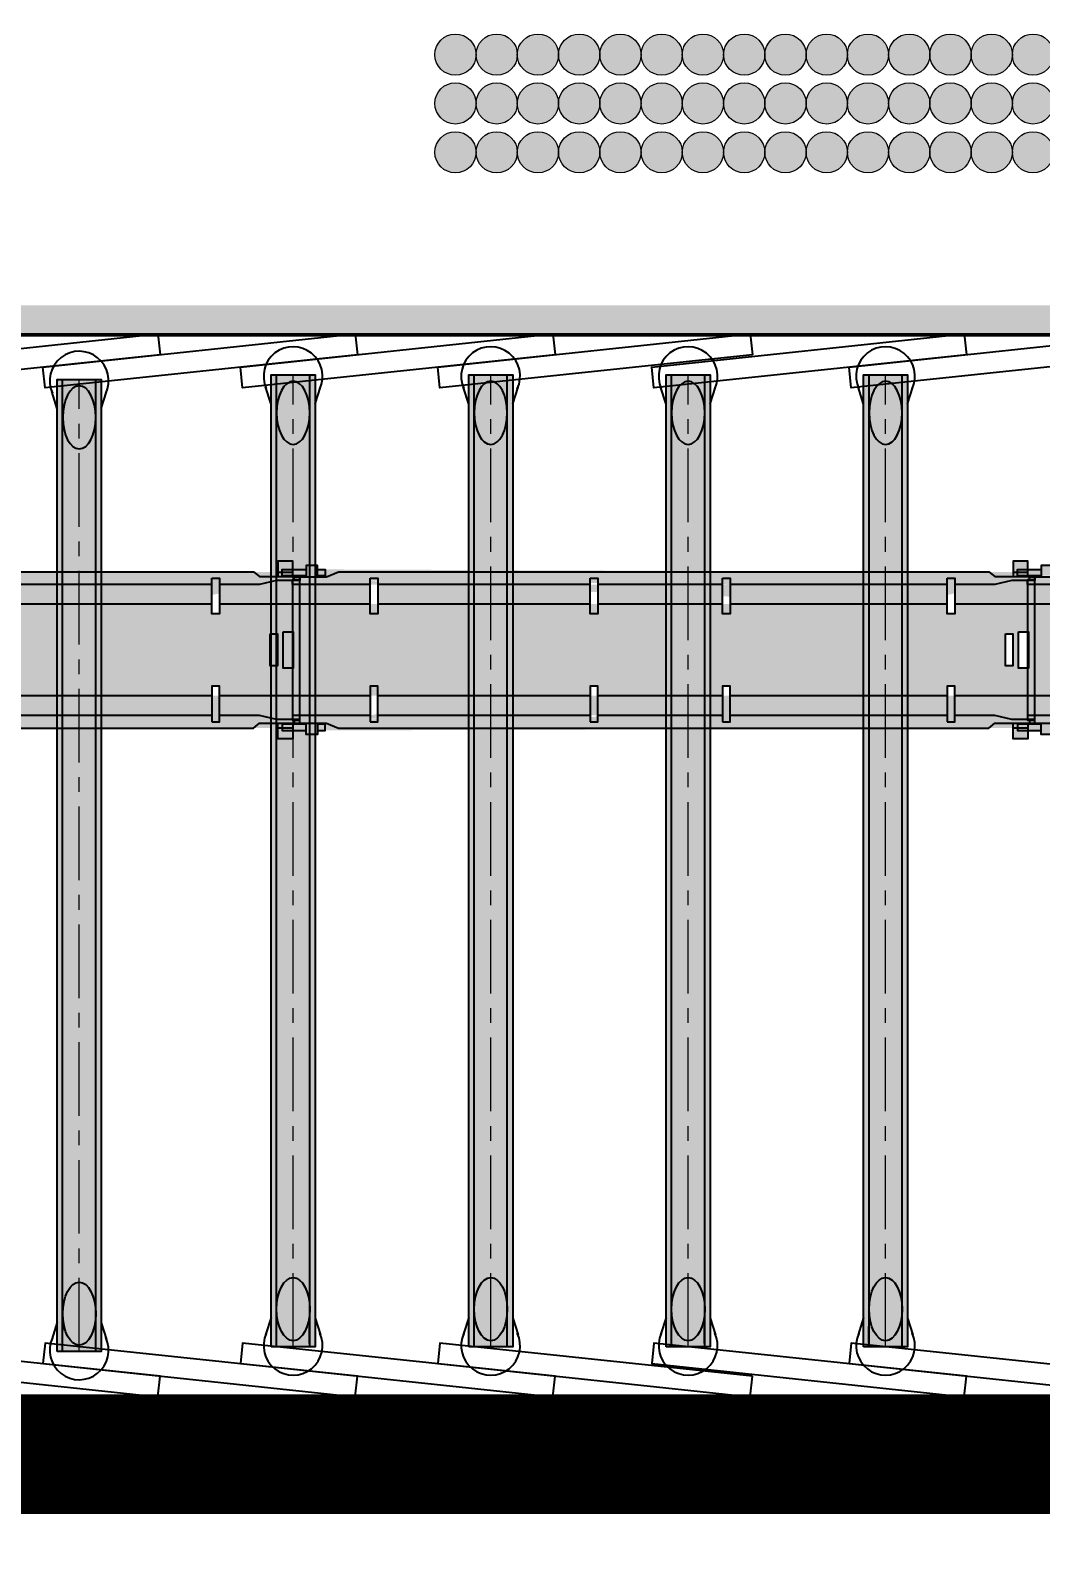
# Model space of a CAD drawing. Header units: inches. Extents: x 523 to 1492, y 69 to 539.
# Drawn here: x 609.86 to 616.72, y 257.3 to 267.55 of the extents above; entities that cross this region are included whole.
import ezdxf
from ezdxf import colors
from ezdxf.entities.mleader import LeaderData, LeaderLine
from ezdxf.math import Vec2, Vec3

# ---------------------------------------------------------------- set-up
doc = ezdxf.new("R2010")
doc.units = ezdxf.units.IN
doc.header["$MEASUREMENT"] = 0
doc.linetypes.add('CENTERX2', pattern=[4, 2.5, -0.5, 0.5, -0.5])
doc.styles.get("Standard").update_dxf_attribs({"font": 'arial.ttf'})
doc.dimstyles.new('ISO-25', dxfattribs={"dimtxt": 2.5, "dimasz": 2.5, "dimexe": 1.25, "dimexo": 0, "dimtad": 1, "dimdec": 0, "dimtxsty": 'Standard', "dimcen": 2.5, "dimadec": 0, "dimazin": 0, "dimtfac": 1, "dimtdec": 0, "dimtmove": 0, "dimatfit": 3, "dimfxl": 0, "dimarcsym": 0})

# ---------------------------------------------------------------- blocks, each defined once
blk = doc.blocks.new('Рама 3.3м')
blk.add_hatch(color=7).paths.add_polyline_path([(-1622.029, -523.338), (-1622.029, -490.338), (-1620.534, -490.338), (-1620.534, -523.338)])
at = {"color": 22}
for p, q in [((-1622.029, -491.333), (-1622.216, -490.744)), ((-1620.534, -491.316), (-1620.356, -490.75)), ((-1621.846, -523.224), (-1621.843, -522.055)), ((-1620.724, -523.224), (-1620.721, -522.055)), ((-1622.029, -522.343), (-1622.216, -522.932)), ((-1620.534, -522.36), (-1620.356, -522.927))]:
    blk.add_line(p, q, dxfattribs=at)
at = {"color": 252}
for p, q in [((-1621.845, -523.338), (-1621.845, -490.338)), ((-1620.72, -523.338), (-1620.72, -490.338))]:
    blk.add_line(p, q, dxfattribs=at)
at = {"color": 7, "linetype": 'CENTERX2', "lineweight": 0}
blk.add_line((-1621.281, -523.338), (-1621.281, -490.338), dxfattribs=at)
at = {"color": 252}
blk.add_lwpolyline([(-1622.029, -523.338), (-1622.029, -490.338), (-1620.534, -490.338), (-1620.534, -523.338)], close=True, dxfattribs=at)
at = {"color": 22}
for centre, start, end in [((-1621.285, -490.379), 334.6001, 204.624), ((-1621.285, -523.297), 155.376, 25.3999)]:
    blk.add_arc(centre, 1, start, end, dxfattribs=at)
at = {"color": 22, "extrusion": (0, 0, -1)}
blk.add_ellipse((-1621.282, -491.622), major_axis=(0, 1.073), ratio=0.522788, dxfattribs=at)
at = {"color": 22}
blk.add_ellipse((-1621.282, -522.055), major_axis=(0, -1.073), ratio=0.522788, dxfattribs=at)
blk = doc.blocks.new('*D230')
at = {"color": 0, "linetype": 'ByBlock', "lineweight": -2}
for p, q in [((616.677, 475.487), (592.58, 475.487)), ((593.83, 266.987), (593.83, 473.987)), ((604.249, 265.487), (592.58, 265.487))]:
    blk.add_line(p, q, dxfattribs=at)
at = {"color": 0, "linetype": 'ByBlock'}
for points in [[(593.58, 473.987), (594.08, 473.987), (593.83, 475.487)], [(593.58, 266.987), (594.08, 266.987), (593.83, 265.487)]]:
    blk.add_solid(points, dxfattribs=at)
at = {"layer": 'Defpoints', "color": 0, "linetype": 'ByBlock'}
for p in [(593.83, 475.487), (616.677, 475.487), (604.249, 265.487)]:
    blk.add_point(p, dxfattribs=at)
at = {"color": 0, "linetype": 'ByBlock', "lineweight": 15, "insert": (592.866, 370.487), "char_height": 1.3, "attachment_point": 5, "rotation": 90}
blk.add_mtext('105м', dxfattribs=at)
blk = doc.blocks.new('S - 140')
at = {"linetype": 'ByBlock', "lineweight": 15}
h = blk.add_hatch(color=7, dxfattribs=at)
edge = h.paths.add_edge_path()
edge.add_arc((1417, -1396.7), 70, 0, 360)
at = {"color": 7, "linetype": 'ByBlock', "lineweight": 15}
blk.add_circle((1417, -1396.7), 70, dxfattribs=at)
blk = doc.blocks.new('Рештак С-53. а')
h = blk.add_hatch(color=7)
h.dxf.hatch_style = 1
h.paths.add_polyline_path([(4116.5, 1901.2), (4150.7, 1901.2), (4150.7, 1777.9), (4116.5, 1777.9)], flags=16)
h.paths.add_polyline_path([(4072.3, 1893.8), (4097.2, 1893.8), (4097.2, 1785.3), (4072.3, 1785.3)], flags=16)
h.paths.add_polyline_path([(3874.2, 2083.7), (3900.4, 2083.7), (3900.4, 1962.7), (3874.2, 1962.7)], flags=17)
h.paths.add_polyline_path([(3112.4, 2083.7), (3138.6, 2083.7), (3138.6, 1962.7), (3112.4, 1962.7)], flags=17)
h.paths.add_polyline_path([(2663.1, 2083.7), (2689.3, 2083.7), (2689.3, 1962.7), (2663.1, 1962.7)], flags=17)
h.paths.add_polyline_path([(1916.3, 2083.7), (1942.5, 2083.7), (1942.5, 1962.7), (1916.3, 1962.7)], flags=17)
h.paths.add_polyline_path([(3874.2, 1595.4), (3900.4, 1595.4), (3900.4, 1716.4), (3874.2, 1716.4)], flags=17)
h.paths.add_polyline_path([(3112.4, 1595.4), (3138.6, 1595.4), (3138.6, 1716.4), (3112.4, 1716.4)], flags=17)
h.paths.add_polyline_path([(2663.1, 1595.4), (2689.3, 1595.4), (2689.3, 1716.4), (2663.1, 1716.4)], flags=17)
h.paths.add_polyline_path([(1916.3, 1595.4), (1942.5, 1595.4), (1942.5, 1716.4), (1916.3, 1716.4)], flags=17)
h.paths.add_polyline_path([(1678.1, 2077.5), (1652.8, 2077.5), (1652.8, 1601.6), (1678.1, 1601.6)], flags=17)
h.paths.add_polyline_path([(4098.6, 2088.5), (4149, 2088.5), (4149, 2141.5), (4098.6, 2141.5)])
h.paths.add_polyline_path([(1699.7, 2087.6), (1738.4, 2087.6), (1738.4, 2126.3), (1699.7, 2126.3)])
h.paths.add_polyline_path([(4098.6, 1590.6), (4149, 1590.6), (4149, 1537.6), (4098.6, 1537.6)])
h.paths.add_polyline_path([(1699.7, 1591.5), (1738.4, 1591.5), (1738.4, 1552.8), (1699.7, 1552.8)])
edge = h.paths.add_edge_path()
edge.add_line((4098.6, 2103.8), (4149, 2103.8))
edge.add_line((1738.4, 2113.1), (1764.2, 2113.1))
edge.add_line((1764.2, 2113.1), (1764.2, 2091.3))
edge.add_line((1764.2, 2091.3), (1738.4, 2091.3))
edge.add_line((1699.7, 2091.3), (1618.4, 2091.3))
edge.add_line((1618.4, 2091.3), (1618.4, 2113.1))
edge.add_line((1618.4, 2113.1), (1699.7, 2113.1))
edge.add_line((1659.2, 2077.5), (1678.1, 2077.5))
edge.add_line((1916.3, 1995.2), (1652.8, 1995.2))
edge.add_line((2663.1, 1995.2), (1942.5, 1995.2))
edge.add_line((3112.4, 1995.2), (2689.3, 1995.2))
edge.add_line((3874.2, 1995.2), (3138.6, 1995.2))
edge.add_line((4172.8, 1995.2), (3900.4, 1995.2))
edge.add_line((1916.3, 2061.7), (1652.8, 2061.7))
edge.add_line((1652.8, 2061.7), (1652.8, 2077.5))
edge.add_line((2663.1, 2061.7), (1942.5, 2061.7))
edge.add_line((3112.4, 2061.7), (2689.3, 2061.7))
edge.add_line((3874.2, 2061.7), (3138.6, 2061.7))
edge.add_line((1652.8, 2077.5), (1659.2, 2077.5))
edge.add_line((1659.2, 2077.5), (1659.2, 2087.6))
edge.add_line((1659.2, 2087.6), (1768.2, 2087.6))
edge.add_line((1768.2, 2087.6), (1808.8, 2105.3))
edge.add_line((1808.8, 2105.3), (4015.9, 2105.3))
edge.add_line((4015.9, 2105.3), (4036, 2088.5))
edge.add_line((4036, 2088.5), (4172.8, 2088.5))
edge.add_line((4172.8, 2088.5), (4172.8, 2075.8))
edge.add_line((4172.8, 2075.8), (4094, 2075.8))
edge.add_line((4094, 2075.8), (4036.3, 2061.7))
edge.add_line((4036.3, 2061.7), (3900.4, 2061.7))
edge.add_line((4098.6, 1575.3), (4149, 1575.3))
edge.add_line((1738.4, 1566), (1764.2, 1566))
edge.add_line((1764.2, 1566), (1764.2, 1587.8))
edge.add_line((1764.2, 1587.8), (1738.4, 1587.8))
edge.add_line((1699.7, 1587.8), (1618.4, 1587.8))
edge.add_line((1618.4, 1587.8), (1618.4, 1566))
edge.add_line((1618.4, 1566), (1699.7, 1566))
edge.add_line((1659.2, 1601.6), (1678.1, 1601.6))
edge.add_line((1916.3, 1683.9), (1652.8, 1683.9))
edge.add_line((2663.1, 1683.9), (1942.5, 1683.9))
edge.add_line((3112.4, 1683.9), (2689.3, 1683.9))
edge.add_line((3874.2, 1683.9), (3138.6, 1683.9))
edge.add_line((4172.8, 1683.9), (3900.4, 1683.9))
edge.add_line((4172.8, 1590.6), (4172.8, 2088.5))
edge.add_line((1916.3, 1617.4), (1652.8, 1617.4))
edge.add_line((1652.8, 1617.4), (1652.8, 1601.6))
edge.add_line((2663.1, 1617.4), (1942.5, 1617.4))
edge.add_line((3112.4, 1617.4), (2689.3, 1617.4))
edge.add_line((3874.2, 1617.4), (3138.6, 1617.4))
edge.add_line((1652.8, 1601.6), (1659.2, 1601.6))
edge.add_line((1659.2, 1601.6), (1659.2, 1591.5))
edge.add_line((1659.2, 1591.5), (1768.2, 1591.5))
edge.add_line((1768.2, 1591.5), (1808.8, 1573.8))
edge.add_line((1808.8, 1573.8), (4015.9, 1573.8))
edge.add_line((4015.9, 1573.8), (4036, 1590.6))
edge.add_line((4036, 1590.6), (4172.8, 1590.6))
edge.add_line((4172.8, 1590.6), (4172.8, 1603.3))
edge.add_line((4172.8, 1603.3), (4094, 1603.3))
edge.add_line((4094, 1603.3), (4036.3, 1617.4))
edge.add_line((4036.3, 1617.4), (3900.4, 1617.4))
h = blk.add_hatch(color=7)
h.dxf.hatch_style = 1
h.paths.add_polyline_path([(4172.8, 2088.5), (4036, 2088.5), (4015.9, 2105.3), (1808.8, 2105.3), (1768.2, 2087.6), (1659.2, 2087.6), (1659.2, 2077.5), (1678.1, 2077.5), (1678.1, 2061.7), (1916.3, 2061.7), (1916.3, 2083.7), (1942.5, 2083.7), (1942.5, 2061.7), (2663.1, 2061.7), (2663.1, 2083.7), (2689.3, 2083.7), (2689.3, 2061.7), (3112.4, 2061.7), (3112.4, 2083.7), (3138.6, 2083.7), (3138.6, 2061.7), (3874.2, 2061.7), (3874.2, 2083.7), (3900.4, 2083.7), (3900.4, 2061.7), (4036.3, 2061.7), (4094, 2075.8), (4172.8, 2075.8)])
h.paths.add_polyline_path([(2663.1, 2061.7), (1942.5, 2061.7), (1942.5, 1995.2), (2663.1, 1995.2)])
h.paths.add_polyline_path([(1916.3, 2061.7), (1678.1, 2061.7), (1678.1, 1995.2), (1916.3, 1995.2)])
h.paths.add_polyline_path([(3112.4, 2061.7), (2689.3, 2061.7), (2689.3, 1995.2), (3112.4, 1995.2)])
h.paths.add_polyline_path([(3874.2, 2061.7), (3138.6, 2061.7), (3138.6, 1995.2), (3874.2, 1995.2)])
h.paths.add_polyline_path([(4172.8, 2075.8), (4094, 2075.8), (4036.3, 2061.7), (3900.4, 2061.7), (3900.4, 1995.2), (4172.8, 1995.2)])
h.paths.add_polyline_path([(4172.8, 1995.2), (3900.4, 1995.2), (3900.4, 1962.7), (3874.2, 1962.7), (3874.2, 1995.2), (3138.6, 1995.2), (3138.6, 1962.7), (3112.4, 1962.7), (3112.4, 1995.2), (2689.3, 1995.2), (2689.3, 1962.7), (2663.1, 1962.7), (2663.1, 1995.2), (1942.5, 1995.2), (1942.5, 1962.7), (1916.3, 1962.7), (1916.3, 1995.2), (1678.1, 1995.2), (1678.1, 1683.9), (1916.3, 1683.9), (1916.3, 1716.4), (1942.5, 1716.4), (1942.5, 1683.9), (2663.1, 1683.9), (2663.1, 1716.4), (2689.3, 1716.4), (2689.3, 1683.9), (3112.4, 1683.9), (3112.4, 1716.4), (3138.6, 1716.4), (3138.6, 1683.9), (3874.2, 1683.9), (3874.2, 1716.4), (3900.4, 1716.4), (3900.4, 1683.9), (4172.8, 1683.9)])
h.paths.add_polyline_path([(4072.3, 1893.8), (4097.2, 1893.8), (4097.2, 1785.3), (4072.3, 1785.3)], flags=16)
h.paths.add_polyline_path([(4116.5, 1901.2), (4150.7, 1901.2), (4150.7, 1777.9), (4116.5, 1777.9)], flags=16)
h.paths.add_polyline_path([(3874.2, 1683.9), (3138.6, 1683.9), (3138.6, 1617.4), (3874.2, 1617.4)])
h.paths.add_polyline_path([(4172.8, 1683.9), (3900.4, 1683.9), (3900.4, 1617.4), (4036.3, 1617.4), (4094, 1603.3), (4172.8, 1603.3)])
h.paths.add_polyline_path([(4036, 1590.6), (4172.8, 1590.6), (4172.8, 1603.3), (4094, 1603.3), (4036.3, 1617.4), (3900.4, 1617.4), (3900.4, 1595.4), (3874.2, 1595.4), (3874.2, 1617.4), (3138.6, 1617.4), (3138.6, 1595.4), (3112.4, 1595.4), (3112.4, 1617.4), (2689.3, 1617.4), (2689.3, 1595.4), (2663.1, 1595.4), (2663.1, 1617.4), (1942.5, 1617.4), (1942.5, 1595.4), (1916.3, 1595.4), (1916.3, 1617.4), (1678.1, 1617.4), (1678.1, 1601.6), (1659.2, 1601.6), (1659.2, 1591.5), (1768.2, 1591.5), (1808.8, 1573.8), (4015.9, 1573.8)])
h.paths.add_polyline_path([(3112.4, 1683.9), (2689.3, 1683.9), (2689.3, 1617.4), (3112.4, 1617.4)])
h.paths.add_polyline_path([(2663.1, 1683.9), (1942.5, 1683.9), (1942.5, 1617.4), (2663.1, 1617.4)])
h.paths.add_polyline_path([(1916.3, 1683.9), (1678.1, 1683.9), (1678.1, 1617.4), (1916.3, 1617.4)])
h.paths.add_polyline_path([(1699.7, 1587.8), (1618.4, 1587.8), (1618.4, 1566), (1699.7, 1566)])
h.paths.add_polyline_path([(1764.2, 1587.8), (1738.4, 1587.8), (1738.4, 1566), (1764.2, 1566)])
h.paths.add_polyline_path([(1699.7, 2113.1), (1618.4, 2113.1), (1618.4, 2091.3), (1699.7, 2091.3)])
h.paths.add_polyline_path([(1764.2, 2113.1), (1738.4, 2113.1), (1738.4, 2091.3), (1764.2, 2091.3)])
for p, q in [((4098.6, 2103.8), (4149, 2103.8)), ((1659.2, 2077.5), (1678.1, 2077.5)), ((4172.8, 1590.6), (4172.8, 2088.5)), ((1659.2, 1601.6), (1678.1, 1601.6)), ((4098.6, 1575.3), (4149, 1575.3))]:
    blk.add_line(p, q)
for points in [[(1699.7, 2091.3), (1618.4, 2091.3), (1618.4, 2113.1), (1699.7, 2113.1)], [(1652.8, 2077.5), (1659.2, 2077.5), (1659.2, 2087.6), (1768.2, 2087.6), (1808.8, 2105.3), (4015.9, 2105.3), (4036, 2088.5), (4172.8, 2088.5), (4172.8, 2075.8), (4094, 2075.8), (4036.3, 2061.7), (3900.4, 2061.7)], [(1738.4, 2113.1), (1764.2, 2113.1), (1764.2, 2091.3), (1738.4, 2091.3)], [(1916.3, 2061.7), (1652.8, 2061.7), (1652.8, 2077.5)], [(2663.1, 2061.7), (1942.5, 2061.7)], [(3112.4, 2061.7), (2689.3, 2061.7)], [(3874.2, 2061.7), (3138.6, 2061.7)], [(1916.3, 1995.2), (1652.8, 1995.2)], [(2663.1, 1995.2), (1942.5, 1995.2)], [(3112.4, 1995.2), (2689.3, 1995.2)], [(3874.2, 1995.2), (3138.6, 1995.2)], [(4172.8, 1995.2), (3900.4, 1995.2)], [(1916.3, 1683.9), (1652.8, 1683.9)], [(2663.1, 1683.9), (1942.5, 1683.9)], [(3112.4, 1683.9), (2689.3, 1683.9)], [(3874.2, 1683.9), (3138.6, 1683.9)], [(4172.8, 1683.9), (3900.4, 1683.9)], [(1652.8, 1601.6), (1659.2, 1601.6), (1659.2, 1591.5), (1768.2, 1591.5), (1808.8, 1573.8), (4015.9, 1573.8), (4036, 1590.6), (4172.8, 1590.6), (4172.8, 1603.3), (4094, 1603.3), (4036.3, 1617.4), (3900.4, 1617.4)], [(1916.3, 1617.4), (1652.8, 1617.4), (1652.8, 1601.6)], [(2663.1, 1617.4), (1942.5, 1617.4)], [(3112.4, 1617.4), (2689.3, 1617.4)], [(3874.2, 1617.4), (3138.6, 1617.4)], [(1699.7, 1587.8), (1618.4, 1587.8), (1618.4, 1566), (1699.7, 1566)], [(1738.4, 1566), (1764.2, 1566), (1764.2, 1587.8), (1738.4, 1587.8)]]:
    blk.add_lwpolyline(points)
for points in [[(1699.7, 2087.6), (1738.4, 2087.6), (1738.4, 2126.3), (1699.7, 2126.3)], [(4098.6, 2088.5), (4149, 2088.5), (4149, 2141.5), (4098.6, 2141.5)], [(1678.1, 2077.5), (1652.8, 2077.5), (1652.8, 1601.6), (1678.1, 1601.6)], [(1916.3, 2083.7), (1942.5, 2083.7), (1942.5, 1962.7), (1916.3, 1962.7)], [(2663.1, 2083.7), (2689.3, 2083.7), (2689.3, 1962.7), (2663.1, 1962.7)], [(3112.4, 2083.7), (3138.6, 2083.7), (3138.6, 1962.7), (3112.4, 1962.7)], [(3874.2, 2083.7), (3900.4, 2083.7), (3900.4, 1962.7), (3874.2, 1962.7)], [(4116.5, 1901.2), (4150.7, 1901.2), (4150.7, 1777.9), (4116.5, 1777.9)], [(4072.3, 1893.8), (4097.2, 1893.8), (4097.2, 1785.3), (4072.3, 1785.3)], [(1916.3, 1595.4), (1942.5, 1595.4), (1942.5, 1716.4), (1916.3, 1716.4)], [(2663.1, 1595.4), (2689.3, 1595.4), (2689.3, 1716.4), (2663.1, 1716.4)], [(3112.4, 1595.4), (3138.6, 1595.4), (3138.6, 1716.4), (3112.4, 1716.4)], [(3874.2, 1595.4), (3900.4, 1595.4), (3900.4, 1716.4), (3874.2, 1716.4)], [(1699.7, 1591.5), (1738.4, 1591.5), (1738.4, 1552.8), (1699.7, 1552.8)], [(4098.6, 1590.6), (4149, 1590.6), (4149, 1537.6), (4098.6, 1537.6)]]:
    blk.add_lwpolyline(points, close=True)

msp = doc.modelspace()

# ---------------------------------------------------------------- hatches: boundary and pattern name
at = {"linetype": 'ByBlock', "lineweight": 15}
h = msp.add_hatch(dxfattribs=at)
h.set_pattern_fill('ANSI38', scale=0.05, style=0)
h.set_pattern_definition([(45, (315.63847, 1225.27344), (-0.112253202, 0.112253202), []), (135, (315.63847, 1225.27344), (-0.336759605, 0.112253202), [0.396875, -0.238125])])
h.paths.add_polyline_path([(604.249, 265.487), (649.946, 265.487), (649.946, 265.687), (604.249, 265.687)])

# ---------------------------------------------------------------- linework, layer by layer
msp.add_line((649.946, 265.487), (596.04, 265.487))
msp.add_line((649.946, 265.487), (596.04, 265.487))
at = {"color": 7, "linetype": 'ByBlock', "lineweight": 15}
msp.add_line((603.321, 265.487), (626.532, 265.487), dxfattribs=at)
at = {"color": 253, "linetype": 'ByBlock', "lineweight": 15, "const_width": 0.8}
msp.add_lwpolyline([(603.643, 265.887), (595.64, 265.887), (595.639, 257.879), (649.946, 257.879)], dxfattribs=at)
at = {"const_width": 0.025}
msp.add_lwpolyline([(618.132, 258.279), (596.039, 258.279), (596.039, 265.487), (618.132, 265.487)], dxfattribs=at)
at = {"color": 7, "linetype": 'ByBlock', "lineweight": 15}
msp.add_lwpolyline([(606.04, 265.487), (596.04, 265.487), (596.039, 258.279), (649.946, 258.279)], dxfattribs=at)
for points in [[(610.739, 265.351), (608.618, 265.127), (608.603, 265.266), (610.724, 265.492)], [(612.079, 265.351), (609.959, 265.127), (609.944, 265.266), (612.064, 265.492)], [(613.42, 265.351), (611.299, 265.127), (611.284, 265.266), (613.405, 265.492)], [(614.76, 265.351), (612.639, 265.127), (612.624, 265.266), (614.745, 265.492)], [(616.212, 265.351), (614.091, 265.127), (614.076, 265.266), (616.197, 265.492)], [(617.552, 265.351), (615.431, 265.127), (615.416, 265.266), (617.537, 265.492)], [(610.739, 258.414), (608.618, 258.639), (608.603, 258.5), (610.724, 258.274)], [(612.079, 258.414), (609.959, 258.639), (609.944, 258.5), (612.064, 258.274)], [(613.42, 258.414), (611.299, 258.639), (611.284, 258.5), (613.405, 258.274)], [(614.76, 258.414), (612.639, 258.639), (612.624, 258.5), (614.745, 258.274)], [(616.212, 258.414), (614.091, 258.639), (614.076, 258.5), (616.197, 258.274)], [(617.552, 258.414), (615.431, 258.639), (615.416, 258.5), (617.537, 258.274)]]:
    msp.add_lwpolyline(points, close=True)

# ---------------------------------------------------------------- block references
at = {"color": 7, "linetype": 'ByBlock', "lineweight": 15, "xscale": 0.001999999999952706, "yscale": 0.001999999999952706, "zscale": 0.001999999999952706}
for p in [(609.91, 270.182), (610.19, 270.182), (610.47, 270.182), (610.75, 270.182), (611.03, 270.182), (611.31, 270.182), (611.59, 270.182), (611.87, 270.182), (612.15, 270.182), (612.43, 270.182), (612.71, 270.182), (612.99, 270.182), (613.27, 270.182), (613.55, 270.182), (613.83, 270.182), (609.91, 269.851), (610.19, 269.851), (610.47, 269.851), (610.75, 269.851), (611.03, 269.851), (611.31, 269.851), (611.59, 269.851), (611.87, 269.851), (612.15, 269.851), (612.43, 269.851), (612.71, 269.851), (612.99, 269.851), (613.27, 269.851), (613.55, 269.851), (613.83, 269.851), (609.91, 269.519), (610.19, 269.519), (610.47, 269.519), (610.75, 269.519), (611.03, 269.519), (611.31, 269.519), (611.59, 269.519), (611.87, 269.519), (612.15, 269.519), (612.43, 269.519), (612.71, 269.519), (612.99, 269.519), (613.27, 269.519), (613.55, 269.519), (613.83, 269.519)]:
    msp.add_blockref('S - 140', p, dxfattribs=at)
for name, p, xscale, yscale, zscale in [('Рама 3.3м', (934.447, 363.25), 0.2000000000000455, 0.2000000000000455, 0.2000000000000455), ('Рама 3.3м', (935.899, 363.281), 0.2000000000000455, 0.2000000000000455, 0.2000000000000455), ('Рама 3.3м', (937.24, 363.281), 0.2000000000000455, 0.2000000000000455, 0.2000000000000455), ('Рама 3.3м', (938.58, 363.281), 0.2000000000000455, 0.2000000000000455, 0.2000000000000455), ('Рама 3.3м', (939.92, 363.281), 0.2000000000000455, 0.2000000000000455, 0.2000000000000455), ('Рештак С-53. а', (603.342, 259.667), 0.002, 0.002, 0.002), ('Рештак С-53. а', (608.332, 259.667), 0.002, 0.002, 0.002), ('Рештак С-53. а', (613.321, 259.667), 0.002, 0.002, 0.002)]:
    msp.add_blockref(name, p, dxfattribs=dict(xscale=xscale, yscale=yscale, zscale=zscale))

# ---------------------------------------------------------------- dimensions: what is measured, and where the dimension line sits
at = {"color": 7, "linetype": 'ByBlock', "lineweight": 15}
dim = msp.add_linear_dim(base=(593.83, 475.487), p1=(604.249, 265.487), p2=(616.677, 475.487), angle=90, text='105м', dimstyle='ISO-25', override={"dimtxt": 1.3, "dimasz": 1.5, "dimgap": 0.3, "dimlfac": 100, "dimrnd": 0.05, "dimtmove": 1, "dimfxl": 1.25}, dxfattribs=at)
dim.commit()
dim.dimension.update_dxf_attribs({"geometry": '*D230', "text_midpoint": (592.866, 370.487)})

# ---------------------------------------------------------------- leaders
ml = msp.add_multileader_mtext('Standard', dxfattribs=at)
ml.set_content('скреперная лебедка \\P{\\fTimes New Roman|b0|i0|c204|p18;\\C256;10ЛС-2СМА}', color=7)
ml.set_leader_properties()
ml.build(insert=Vec2(0, 0))
ml.multileader.update_dxf_attribs({"dogleg_length": 1, "arrow_head_size": 1})
ctx = ml.context
ctx.base_point, ctx.char_height, ctx.arrow_head_size, ctx.landing_gap_size, ctx.plane_origin = Vec3(611.628, 252.382), 1.3, 1, 0.5, Vec3(606.257, 249.353)
notes = []
notes.append((ctx, [(0, (1, 1, 0), (610.628, 252.382), (1, 0), 1, [(0, [(607.853, 260.105)], 0, [])])]))
ctx.mtext.insert, ctx.mtext.flow_direction = Vec3(612.128, 253.047), 5
for ctx, leaders in notes:
    for number, flags, end, landing, length, lines in leaders:
        leader = LeaderData()
        leader.index, (leader.has_last_leader_line, leader.has_dogleg_vector, leader.attachment_direction) = number, flags
        leader.last_leader_point, leader.dogleg_vector, leader.dogleg_length = Vec3(end), Vec3(landing), length
        for number, points, colour, breaks in lines:
            line = LeaderLine()
            line.index, line.vertices, line.color, line.breaks = number, Vec3.list(points), colors.encode_raw_color(colour), breaks
            leader.lines.append(line)
        ctx.leaders.append(leader)

doc.saveas('drawing.dxf')
